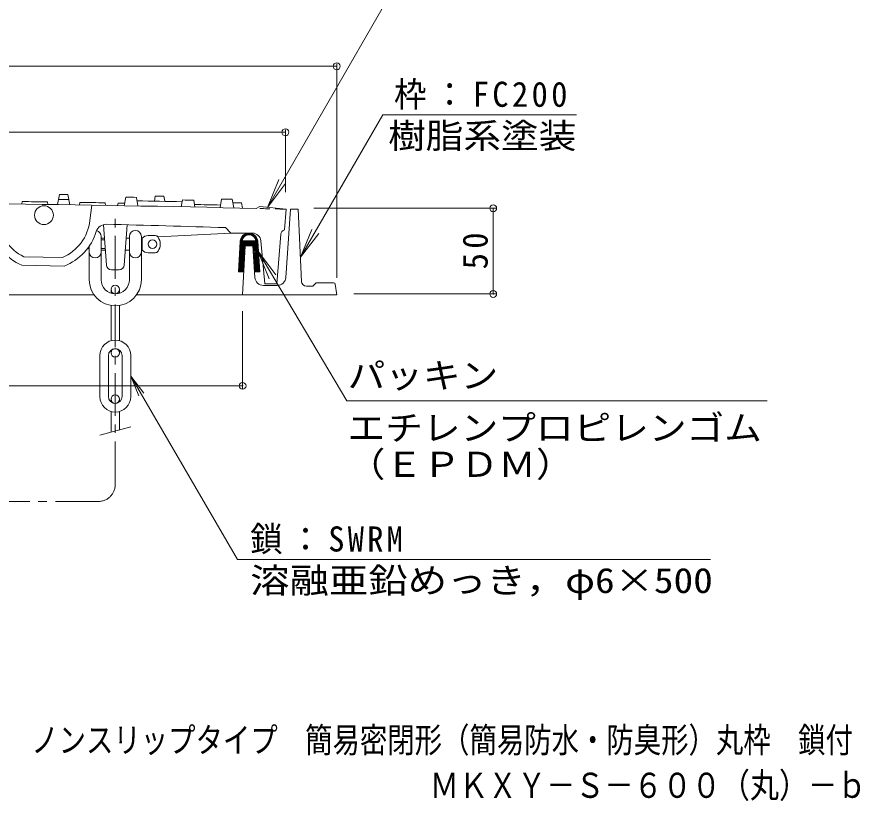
# Model space of a CAD drawing. Units: millimetres, scale not verified. Extents: x -836 to 950, y -677 to 681.
# Drawn here: x -274.7 to 217.9, y -676.6 to -218.8 of the extents above; entities that cross this region are included whole.
import ezdxf
from ezdxf.enums import TextEntityAlignment as Align

# ---------------------------------------------------------------- set-up
doc = ezdxf.new("R2010")
doc.units = ezdxf.units.MM
doc.header["$LTSCALE"] = 5
doc.header["$PDMODE"] = 32
doc.header["$PDSIZE"] = 4
doc.linetypes.add('CHAIN1', pattern=[8, 5, -1, 1, -1])
doc.linetypes.add('DASHED1', pattern=[1.8, 1.2, -0.6])
for name, color, linetype, lineweight in [('E-1', 2, 'Continuous', 9), ('E-2', 3, 'Continuous', 18), ('E-3', 4, 'Continuous', 9), ('E-4', 7, 'Continuous', 9), ('E-6', 6, 'Continuous', 9)]:
    doc.layers.add(name, color=color, linetype=linetype, lineweight=lineweight)
doc.layers.add('F-5_F-5ﾚｲﾔ', color=2, linetype='Continuous')
doc.styles.add('ＭＳ ゴシック', font='')
doc.styles.get('ＭＳ ゴシック').set_extended_font_data('MS Gothic')

msp = doc.modelspace()

# ---------------------------------------------------------------- linework, layer by layer
at = {"layer": 'E-1'}
for p, q in [((-117.528, -370.845), (-114.843, -331.009)), ((-142.843, -381.009), (-141.343, -352.509)), ((-141.343, -352.509), (-136.843, -352.509)), ((-135.648, -370.834), (-136.843, -352.509)), ((-99.843, -374.009), (-101.843, -376.009)), ((-89.71, -374.009), (-99.843, -374.009)), ((-130.658, -375.509), (-122.517, -375.509)), ((-105.453, -376.009), (-101.843, -376.009)), ((-88.72, -374.867), (-87.843, -381.009)), ((-797.843, -381.009), (-229.632, -381.009)), ((-204.743, -381.009), (-87.843, -381.009))]:
    msp.add_line(p, q, dxfattribs=at)
msp.add_lwpolyline([(-114.843, -331.009), (-110.323, -331.009), (-108.451, -373.142)], dxfattribs=at)
for centre, radius, start, end in [((-130.658, -370.509), 5, 183.73149, 270), ((-122.517, -370.509), 5, 270, 356.1433), ((-105.453, -373.009), 3, 182.54514, 270), ((-89.71, -375.009), 1, 8.13055, 90)]:
    msp.add_arc(centre, radius, start, end, dxfattribs=at)
at = {"layer": 'E-2', "lineweight": 9}
for p, q in [((-250.872, -328.363), (-249.816, -322.378)), ((-243.814, -328.469), (-244.874, -322.452)), ((-211.991, -328.995), (-211.112, -324.01)), ((-204.005, -329.14), (-204.889, -324.123)), ((-194.344, -326.32), (-193.817, -323.33)), ((-188.344, -326.436), (-188.875, -323.425)), ((-271.594, -326.573), (-271.858, -328.07)), ((-256.844, -326.776), (-256.579, -328.28)), ((-237.844, -327.062), (-238.108, -328.558)), ((-230.967, -328.672), (-232.029, -337.67)), ((-223.094, -327.303), (-222.829, -328.807)), ((-215.594, -327.432), (-215.858, -328.927)), ((-178.68, -329.63), (-177.977, -325.643)), ((-170.693, -329.794), (-171.401, -325.779)), ((-155.991, -330.111), (-155.112, -325.129)), ((-148.004, -330.289), (-148.889, -325.268)), ((-143.464, -327.392), (-142.932, -330.405)), ((-132.844, -329.509), (-134.844, -330.595)), ((-132.844, -329.509), (-117.347, -331.058)), ((-117.347, -331.058), (-118.343, -343.008)), ((-222.396, -363.669), (-224.156, -340.196)), ((-211.977, -363.672), (-210.188, -340.123)), ((-149.763, -345.009), (-152.843, -341.801)), ((-230.288, -348.949), (-230.289, -348.949)), ((-149.763, -345.009), (-192.403, -347.095)), ((-137.09, -345.009), (-149.763, -345.009)), ((-247.999, -359.231), (-270.688, -358.767)), ((-247.049, -364.251), (-271.843, -363.744)), ((-214.968, -366.445), (-219.404, -366.445))]:
    msp.add_line(p, q, dxfattribs=at)
msp.add_lwpolyline([(-132.111, -349.556), (-129.842, -374.509), (-122.843, -374.509), (-120.554, -345.668)], dxfattribs=at)
msp.add_circle((-258.843, -334.504), 5.5, dxfattribs=at)
for centre, radius, start, end in [((-442.844, -13326.945), 13006, 89.12784, 89.14962), ((-442.844, -13326.945), 13005, 88.95159, 88.97901), ((-442.844, -13326.945), 13006, 88.88111, 88.90288), ((-442.844, -13326.945), 13000, 88.6424, 90), ((-442.844, -13326.945), 13001.5, 89.1803, 89.2453), ((-442.844, -13326.945), 13003, 89.12531, 89.15175), ((-442.844, -13326.945), 13001.5, 89.03155, 89.09656), ((-442.844, -13326.945), 13001.5, 88.98145, 88.99849), ((-442.844, -13326.945), 13003, 88.8336, 88.94987), ((-442.844, -13326.945), 13004, 88.80393, 88.83291), ((-442.844, -13326.945), 13001.5, 88.73461, 88.80175), ((-442.844, -13326.945), 13005, 88.70482, 88.73224), ((-442.844, -13326.945), 13003, 88.68071, 88.70306), ((-258.843, -334.504), 27, 186.03767, 243.97804), ((-258.843, -334.504), 27, 293.67892, 353.26872), ((-222.568, -345.822), 6, 88.5946, 162.67113), ((-442.843, -9325.119), 8987.999, 88.15102, 88.59474), ((-258.843, -334.504), 32, 194.9847, 246.03032), ((-258.843, -334.504), 32, 291.62679, 342.67087), ((-117.563, -345.905), 3, 105.07059, 175.46207), ((-137.09, -350.009), 5, 5.1945, 90), ((-219.404, -363.445), 3, 184.28859, 270), ((-214.968, -363.445), 3, 270, 355.65459)]:
    msp.add_arc(centre, radius, start, end, dxfattribs=at)
at = {"layer": 'E-2', "linetype": 'DASHED1', "lineweight": 9}
msp.add_arc((-442.844, -13326.945), 13000, 88.56746, 88.6424, dxfattribs=at)
at = {"layer": 'E-3', "linetype": 'CHAIN1'}
for p, q in [((-217.188, -491.654), (-217.188, -335.757)), ((-227.188, -501.654), (-419.994, -501.654))]:
    msp.add_line(p, q, dxfattribs=at)
at = {"layer": 'E-3'}
for p, q in [((-225.438, -346.945), (-225.438, -372.195)), ((-225.438, -347.944), (-223.575, -347.944)), ((-225.438, -348.944), (-223.5, -348.944)), ((-210.782, -347.944), (-208.938, -347.944)), ((-208.938, -346.944), (-208.938, -372.195)), ((-201.938, -346.944), (-201.938, -372.195)), ((-201.938, -347.944), (-201.508, -347.944)), ((-201.508, -347.944), (-201.508, -354.945)), ((-197.938, -346.445), (-193.879, -346.445)), ((-232.936, -353.946), (-232.438, -354.444)), ((-232.934, -353.944), (-232.934, -353.286)), ((-232.934, -353.944), (-232.438, -353.944)), ((-232.438, -352.581), (-232.438, -372.195)), ((-225.438, -353.944), (-223.125, -353.944)), ((-225.438, -354.945), (-223.05, -354.945)), ((-211.314, -354.945), (-208.938, -354.945)), ((-201.938, -354.945), (-201.508, -354.945)), ((-197.938, -356.444), (-193.879, -356.444)), ((-219.688, -377.945), (-219.688, -380.057)), ((-214.688, -377.945), (-214.688, -380.057)), ((-219.688, -387.238), (-219.688, -407.799)), ((-214.688, -387.238), (-214.688, -407.799)), ((-219.688, -414.945), (-219.688, -413.322)), ((-214.688, -414.945), (-214.688, -413.322)), ((-226.188, -416.444), (-226.188, -440.445)), ((-221.188, -416.444), (-221.188, -440.445)), ((-213.188, -416.444), (-213.188, -440.445)), ((-208.188, -416.444), (-208.188, -440.445)), ((-219.688, -441.944), (-219.688, -443.567)), ((-214.688, -441.944), (-214.688, -443.567)), ((-219.688, -461.114), (-219.688, -449.09)), ((-214.688, -459.775), (-214.688, -449.09)), ((-226.188, -462.856), (-208.188, -458.033))]:
    msp.add_line(p, q, dxfattribs=at)
for centre in [(-195.438, -351.444), (-217.188, -377.945), (-217.188, -414.945), (-217.188, -441.944)]:
    msp.add_circle(centre, 2.5, dxfattribs=at)
for centre, radius, start, end in [((-228.938, -346.945), 3.5, 0, 76.4456), ((-205.438, -346.944), 3.5, 0, 180), ((-197.938, -351.444), 5, 90, 135.57204), ((-193.879, -348.445), 2, 34.84969, 90), ((-198.188, -351.444), 7.25, 325.15024, 34.84976), ((-228.938, -355.944), 3.5, 180, 0), ((-205.438, -355.944), 3.5, 180, 0), ((-197.938, -351.444), 5, 224.42796, 270), ((-193.879, -354.444), 2, 270, 325.15031), ((-217.188, -372.195), 15.25, 180, 0), ((-217.188, -372.195), 8.25, 180, 0), ((-217.188, -416.444), 9, 0, 180), ((-217.188, -416.444), 4, 0, 180), ((-217.188, -440.445), 9, 180, 0), ((-217.188, -440.445), 4, 180, 0)]:
    msp.add_arc(centre, radius, start, end, dxfattribs=at)
at = {"layer": 'E-3', "linetype": 'CHAIN1'}
msp.add_arc((-227.188, -491.654), 10, 270, 0, dxfattribs=at)
at = {"layer": 'E-4'}
for p, q in [((-128.363, -329.957), (-39.332, -175.75)), ((-87.843, -246.092), (-87.843, -371.009)), ((-87.843, -247.592), (-797.843, -247.592)), ((-109.012, -359.123), (-60.946, -275.869)), ((52.147, -275.869), (-60.946, -275.869)), ((-117.847, -284.647), (-117.847, -321.058)), ((-117.847, -286.147), (-767.838, -286.147)), ((-128.363, -329.957), (-121.666, -313.789)), ((-128.363, -329.957), (-117.71, -316.073)), ((5.039, -330.509), (-101.297, -330.509)), ((3.539, -380.509), (3.539, -330.509)), ((-109.012, -359.123), (-102.315, -342.955)), ((-109.012, -359.123), (-98.359, -345.239)), ((-133.982, -355.427), (-127.285, -371.595)), ((-133.982, -355.427), (-123.329, -369.311)), ((-133.982, -355.427), (-81.975, -442.994)), ((5.039, -380.509), (-77.843, -380.509)), ((-142.843, -435.636), (-142.843, -390.509)), ((-208.188, -428.444), (-200.578, -438.361)), ((-208.188, -428.444), (-203.404, -439.993)), ((-145.743, -535.474), (-208.188, -428.444)), ((-142.843, -434.136), (-742.843, -434.136)), ((-81.975, -442.994), (163.508, -442.994)), ((130.368, -535.474), (-145.743, -535.474))]:
    msp.add_line(p, q, dxfattribs=at)
for p in [(-87.843, -247.592), (-117.847, -286.147), (3.539, -330.509), (3.539, -380.509), (-142.843, -434.136)]:
    msp.add_point(p, dxfattribs=at)
at = {"layer": 'E-6'}
for p, q in [((-144.511, -355.635), (-138.386, -349.509)), ((-144.464, -354.739), (-139.234, -349.509)), ((-144.417, -353.843), (-140.083, -349.509)), ((-144.37, -352.948), (-140.931, -349.509)), ((-144.323, -352.052), (-141.78, -349.509)), ((-144.276, -351.156), (-142.628, -349.509)), ((-144.229, -350.261), (-143.093, -349.125)), ((-144.155, -349.338), (-139.885, -345.068)), ((-143.825, -348.16), (-141.063, -345.397)), ((-143.169, -349.509), (-135.048, -349.509)), ((-140.537, -352.509), (-137.537, -349.509)), ((-140.098, -346.13), (-138.978, -345.01)), ((-139.689, -352.509), (-136.688, -349.509)), ((-139.128, -346.009), (-138.209, -345.089)), ((-138.84, -352.509), (-135.84, -349.509)), ((-138.35, -346.079), (-137.53, -345.259)), ((-137.991, -352.509), (-134.199, -348.716)), ((-137.686, -346.263), (-136.923, -345.5)), ((-137.143, -352.509), (-134.051, -349.417)), ((-137.105, -346.531), (-136.376, -345.802)), ((-136.594, -346.869), (-135.883, -346.157)), ((-136.148, -347.271), (-135.44, -346.563)), ((-135.763, -347.735), (-135.048, -347.02)), ((-135.444, -348.264), (-134.707, -347.527)), ((-135.198, -348.866), (-134.422, -348.09)), ((-145.136, -367.509), (-144.207, -349.846)), ((-144.606, -357.426), (-141.435, -354.255)), ((-144.559, -356.53), (-141.387, -353.359)), ((-136.809, -353.024), (-133.987, -350.201)), ((-136.757, -353.82), (-133.935, -350.998)), ((-136.705, -354.617), (-133.883, -351.795)), ((-136.653, -355.413), (-133.831, -352.591)), ((-136.601, -356.21), (-133.779, -353.388)), ((-136.55, -357.007), (-133.727, -354.185)), ((-132.858, -367.509), (-134.014, -349.782)), ((-144.842, -361.904), (-141.67, -358.733)), ((-144.794, -361.009), (-141.623, -357.838)), ((-144.747, -360.113), (-141.576, -356.942)), ((-144.7, -359.217), (-141.529, -356.046)), ((-144.653, -358.322), (-141.482, -355.151)), ((-136.498, -357.803), (-133.675, -354.981)), ((-136.446, -358.6), (-133.623, -355.778)), ((-136.394, -359.397), (-133.571, -356.574)), ((-136.342, -360.193), (-133.519, -357.371)), ((-136.29, -360.99), (-133.467, -358.167)), ((-136.238, -361.786), (-133.416, -358.964)), ((-145.124, -367.279), (-141.953, -364.107)), ((-145.077, -366.383), (-141.906, -363.212)), ((-145.03, -365.487), (-141.859, -362.316)), ((-144.983, -364.592), (-141.812, -361.42)), ((-144.936, -363.696), (-141.765, -360.525)), ((-144.889, -362.8), (-141.718, -359.629)), ((-136.186, -362.583), (-133.364, -359.761)), ((-136.134, -363.38), (-133.312, -360.557)), ((-136.082, -364.176), (-133.26, -361.354)), ((-136.03, -364.973), (-133.208, -362.15)), ((-135.978, -365.769), (-133.156, -362.947)), ((-135.926, -366.566), (-133.104, -363.744)), ((-145.136, -367.509), (-142.132, -367.509)), ((-144.506, -367.509), (-142, -365.003)), ((-143.657, -367.509), (-142.047, -365.899)), ((-142.809, -367.509), (-142.095, -366.795)), ((-135.874, -367.363), (-133.052, -364.54)), ((-135.865, -367.509), (-132.858, -367.509)), ((-135.172, -367.509), (-133, -365.337)), ((-134.323, -367.509), (-132.948, -366.133)), ((-133.475, -367.509), (-132.896, -366.93))]:
    msp.add_line(p, q, dxfattribs=at)
for radius, start, end in [(5.105, 3.7312, 176.98732), (4.105, 8.47574, 171.52426)]:
    msp.add_arc((-139.109, -350.114), radius, start, end, dxfattribs=at)

# ---------------------------------------------------------------- texts
at = {"layer": 'E-4', "color": 2, "style": 'ＭＳ ゴシック'}
for s, width, p in [('樹脂系塗装', 1.1, (-57.853, -299.869)), ('パッキン', 1.1, (-81.492, -439.831)), ('エチレンプロピレンゴム', 1.1, (-81.492, -470.382)), ('（ＥＰＤＭ）', 1.1, (-81.492, -491.67)), ('溶融亜鉛めっき，φ6×500', 1.15, (-138.382, -559.474))]:
    msp.add_text(s, height=14.66, dxfattribs=dict(at, width=width)).set_placement(p, align=Align.BOTTOM_LEFT)
at = {"layer": 'E-4', "color": 2, "char_height": 14.66, "attachment_point": 7, "style": 'ＭＳ ゴシック'}
for s, insert in [('\\T1.21;\\W0.95;枠：FC200', (-54.399, -272.869)), ('\\T1.2;\\W0.95;鎖：SWRM', (-138.382, -532.474))]:
    msp.add_mtext(s, dxfattribs=dict(at, insert=insert))
at = {"layer": 'E-4', "color": 2, "insert": (0.539, -366.134), "char_height": 14.66, "attachment_point": 7, "rotation": 90, "style": 'ＭＳ ゴシック'}
msp.add_mtext('\\T1.27;\\W0.95;50', dxfattribs=at)
at = {"layer": 'F-5_F-5ﾚｲﾔ', "style": 'ＭＳ ゴシック'}
for s, width, p in [('マンホール鉄蓋\u3000ノンスリップタイプ\u3000簡易密閉形（簡易防水・防臭形）丸枠\u3000鎖付', 0.8, (-394.269, -652.609)), ('ＭＫＸＹ－Ｓ－６００（丸）－ｂ', 0.85, (-33.474, -679.042))]:
    msp.add_text(s, height=14.66, dxfattribs=dict(at, width=width)).set_placement(p, align=Align.BOTTOM_LEFT)

doc.saveas('drawing.dxf')
